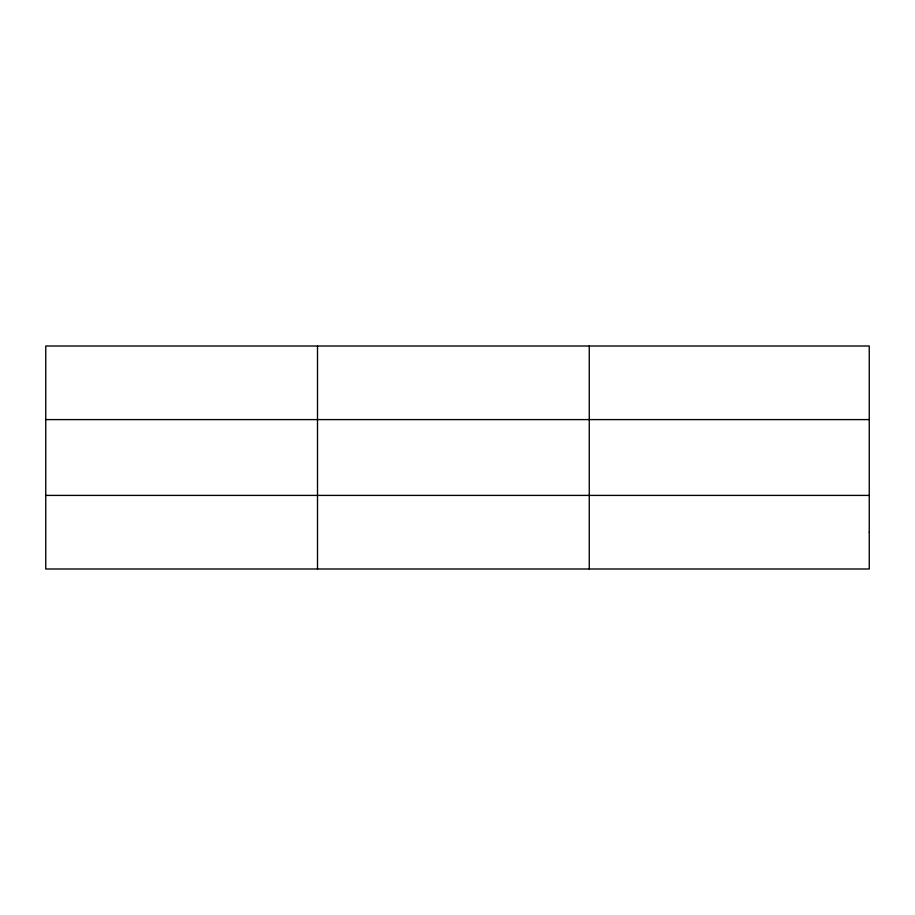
<?xml version="1.0" encoding="UTF-8"?>
<svg xmlns="http://www.w3.org/2000/svg" width="915" height="915" viewBox="0 0 915 915"><rect width="100%" height="100%" fill="white"/><g stroke="black" fill="none" stroke-linecap="round" stroke-linejoin="round"><path stroke-width="1.37" d="M317.505 568.993L317.505 346.007M589.26 568.993L589.26 346.007M45.75 419.596L869.25 419.596M45.75 495.404L869.25 495.404M869.25 532.198L869.25 568.993L45.75 568.993L45.75 346.007L869.25 346.007L869.25 532.198"/></g></svg>
